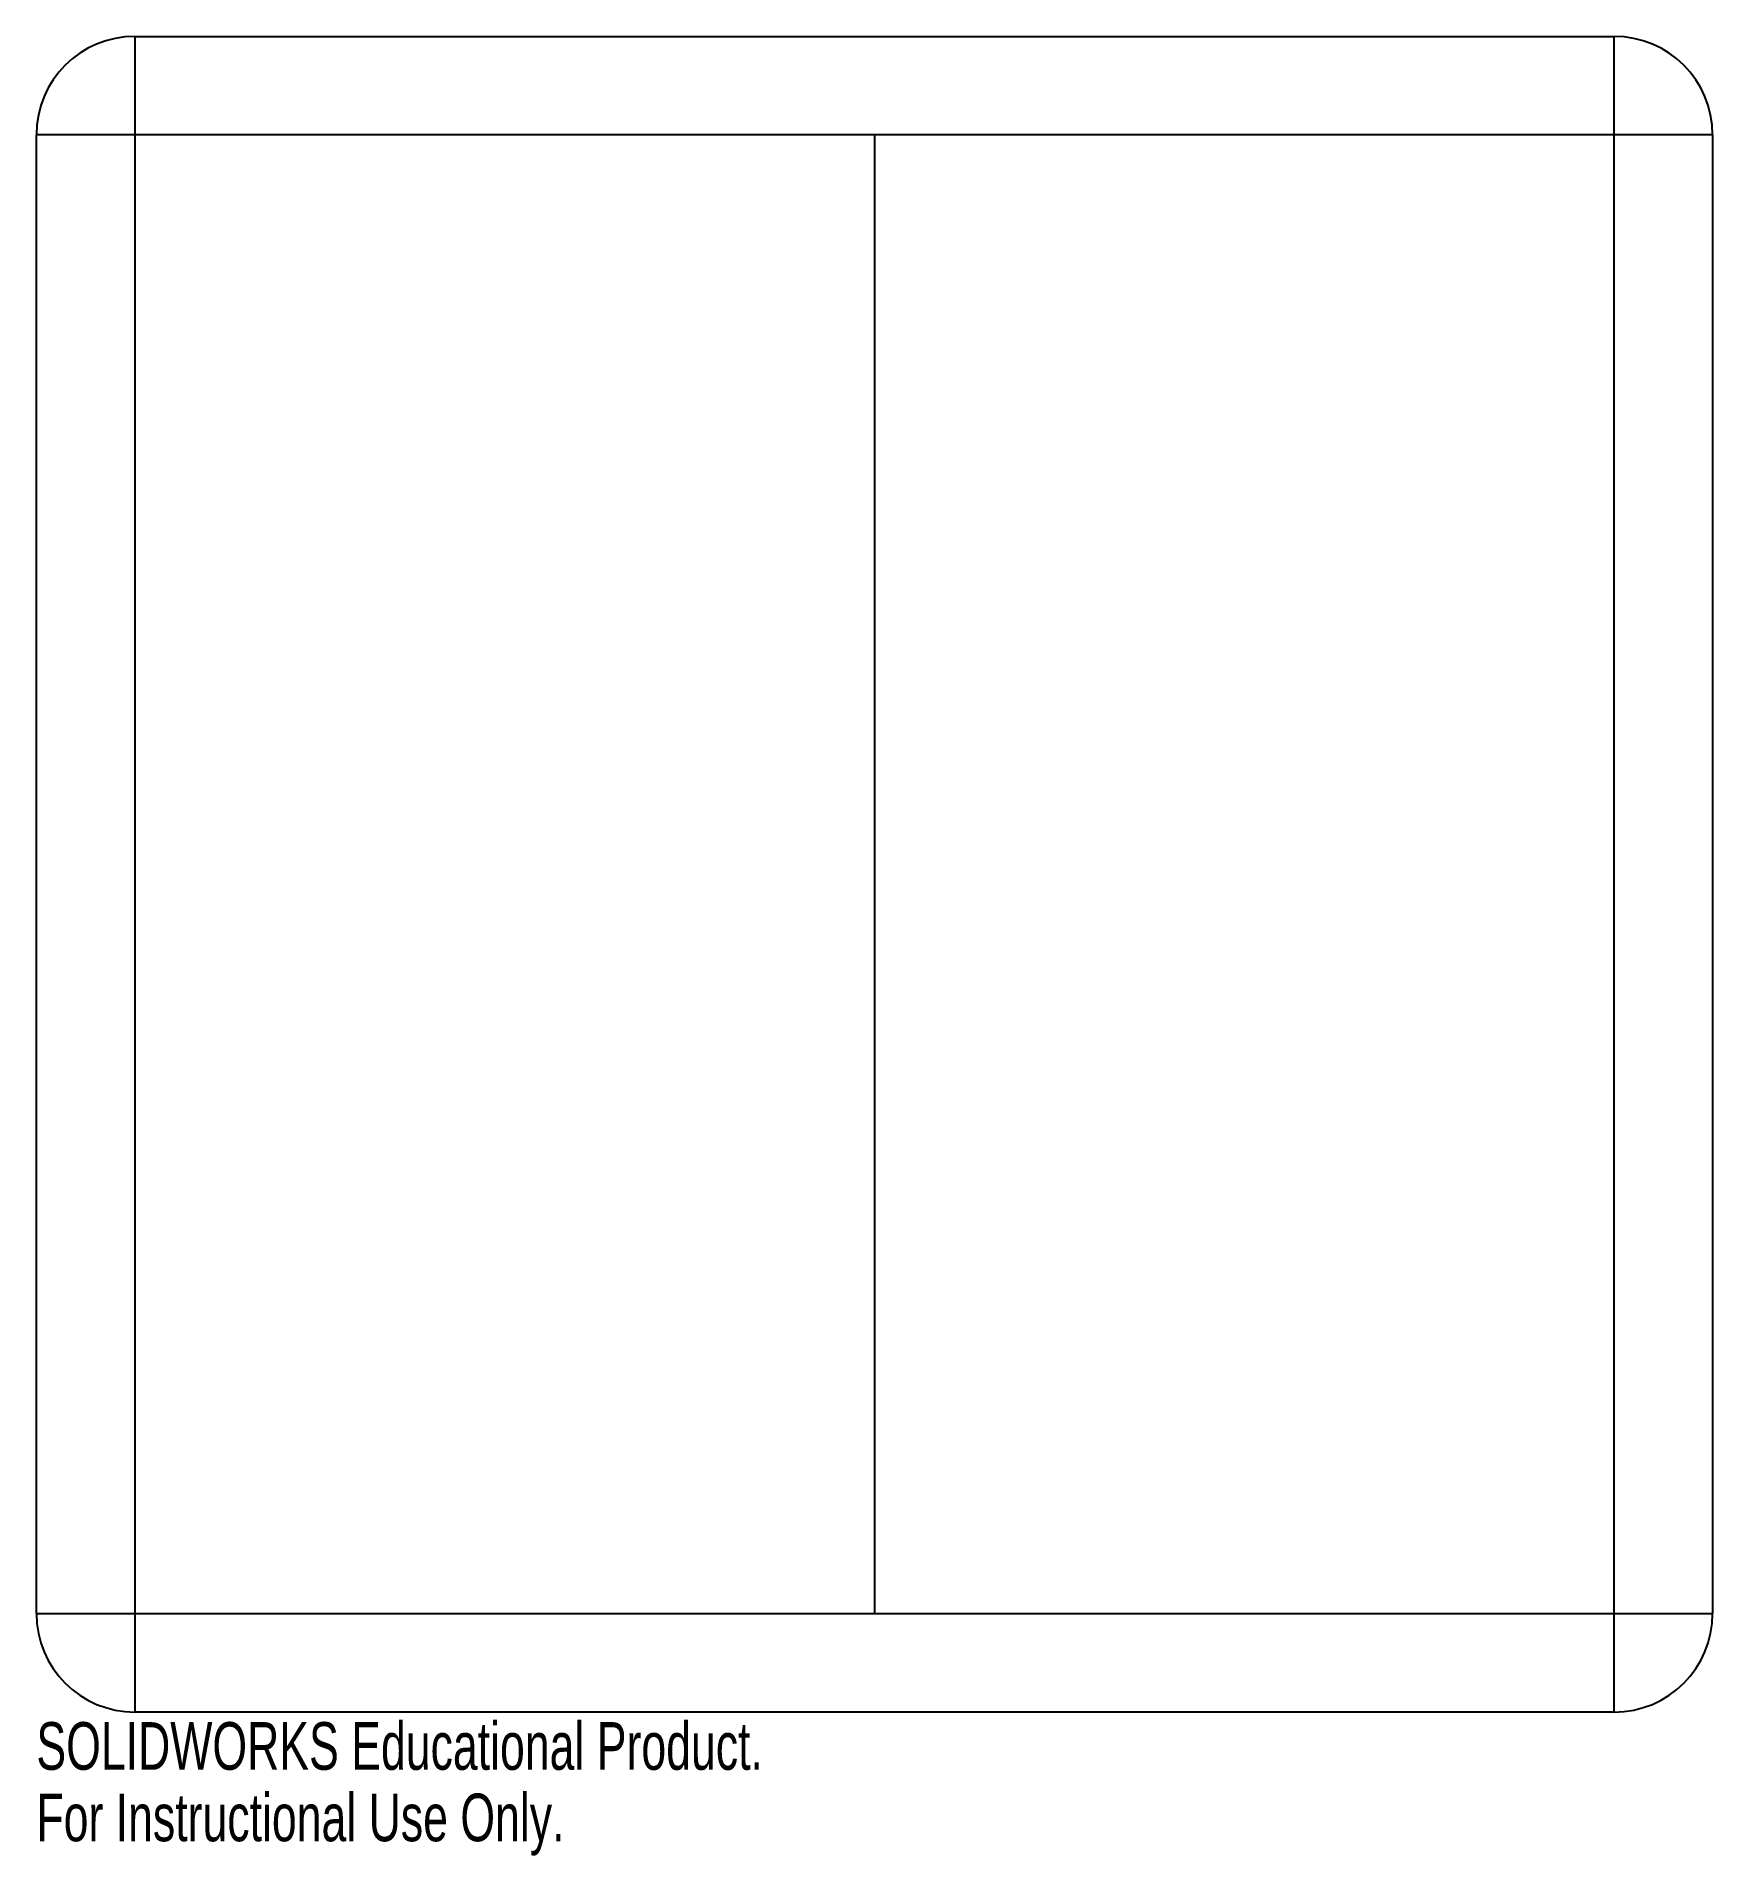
# Model space of a CAD drawing. Header units: millimetres. Extents: x -170 to 0, y -15 to 170.
import ezdxf

# ---------------------------------------------------------------- set-up
doc = ezdxf.new("R2010")
doc.units = ezdxf.units.MM
doc.styles.add('SLDTEXTSTYLE0', font='TXT', dxfattribs={"width": 0.7})

msp = doc.modelspace()

# ---------------------------------------------------------------- linework, layer by layer
at = {"color": 7, "linetype": 'Continuous', "lineweight": 25}
for p, q in [((-160, 170), (-160, 0)), ((-160, 170), (-10, 170)), ((-10, 0), (-10, 170)), ((-170, 10), (-170, 160)), ((0, 160), (-170, 160)), ((0, 160), (0, 10)), ((-170, 10), (0, 10)), ((-10, 0), (-160, 0))]:
    msp.add_line(p, q, dxfattribs=at)
at = {"color": 7, "linetype": 'Continuous'}
msp.add_line((-85, 160), (-85, 10), dxfattribs=at)
at = {"color": 7, "linetype": 'Continuous', "lineweight": 25}
for centre, start, end in [((-160, 160), 90, 180), ((-10, 160), 0, 90), ((-160, 10), 180, 270), ((-10, 10), 270, 0)]:
    msp.add_arc(centre, 10, start, end, dxfattribs=at)

# ---------------------------------------------------------------- texts
at = {"color": 7, "linetype": 'Continuous', "char_height": 4.8336, "attachment_point": 1, "style": 'SLDTEXTSTYLE0'}
for s, insert in [('SOLIDWORKS Educational Product.', (-170, -1.02)), ('For Instructional Use Only.', (-170, -8.27))]:
    msp.add_mtext(s, dxfattribs=dict(at, insert=insert))

doc.saveas('drawing.dxf')
